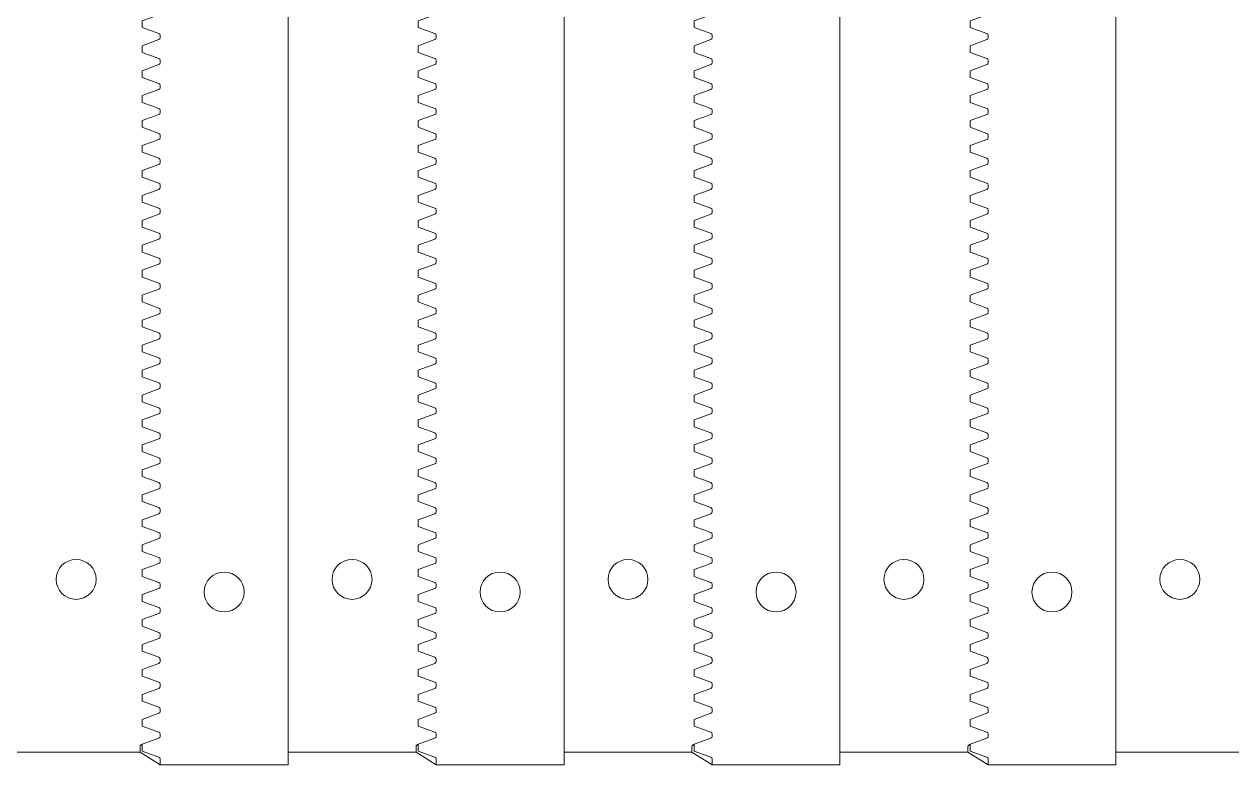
# Model space of a CAD drawing. Header units: millimetres. Extents: x -299 to 288, y -149 to 36.
# Drawn here: x -159.3 to -8.2, y -148.7 to -56 of the extents above; entities that cross this region are included whole.
import ezdxf

# ---------------------------------------------------------------- set-up
doc = ezdxf.new("R2010")
doc.units = ezdxf.units.MM
doc.header["$MEASUREMENT"] = 0
doc.layers.add('Layer 1', color=7, linetype='Continuous')

msp = doc.modelspace()

# ---------------------------------------------------------------- linework, layer by layer
at = {"layer": 'Layer 1', "color": 114, "lineweight": 9}
for points in [[(-126.2958, 35.5486), (-126.2958, -147.1182)], [(-91.7763, 35.5486), (-91.7763, -147.1182)], [(-57.2568, 35.5486), (-57.2568, -147.1182)], [(-22.7373, 35.5486), (-22.7373, -147.1182)], [(-142.4603, -57.1634), (-144.5458, -56.4043), (-144.5458, -55.5615), (-142.4603, -54.8024)], [(-107.9408, -57.1634), (-110.0263, -56.4043), (-110.0263, -55.5615), (-107.9408, -54.8024)], [(-73.4213, -57.1634), (-75.5068, -56.4043), (-75.5068, -55.5615), (-73.4213, -54.8024)], [(-38.9018, -57.1634), (-40.9873, -56.4043), (-40.9873, -55.5615), (-38.9018, -54.8024)], [(-142.2958, -57.6903), (-142.2958, -57.3983)], [(-107.7763, -57.6903), (-107.7763, -57.3983)], [(-73.2568, -57.6903), (-73.2568, -57.3983)], [(-38.7373, -57.6903), (-38.7373, -57.3983)], [(-142.4603, -60.2862), (-144.5458, -59.5272), (-144.5458, -58.6843), (-142.4603, -57.9252)], [(-107.9408, -60.2862), (-110.0263, -59.5272), (-110.0263, -58.6843), (-107.9408, -57.9252)], [(-73.4213, -60.2862), (-75.5068, -59.5272), (-75.5068, -58.6843), (-73.4213, -57.9252)], [(-38.9018, -60.2862), (-40.9873, -59.5272), (-40.9873, -58.6843), (-38.9018, -57.9252)], [(-142.4603, -63.409), (-144.5458, -62.65), (-144.5458, -61.8071), (-142.4603, -61.048)], [(-142.2958, -60.8131), (-142.2958, -60.5211)], [(-107.9408, -63.409), (-110.0263, -62.65), (-110.0263, -61.8071), (-107.9408, -61.048)], [(-107.7763, -60.8131), (-107.7763, -60.5211)], [(-73.4213, -63.409), (-75.5068, -62.65), (-75.5068, -61.8071), (-73.4213, -61.048)], [(-73.2568, -60.8131), (-73.2568, -60.5211)], [(-38.9018, -63.409), (-40.9873, -62.65), (-40.9873, -61.8071), (-38.9018, -61.048)], [(-38.7373, -60.8131), (-38.7373, -60.5211)], [(-142.4603, -66.5318), (-144.5458, -65.7728), (-144.5458, -64.9299), (-142.4603, -64.1708)], [(-142.2958, -63.9359), (-142.2958, -63.6439)], [(-107.9408, -66.5318), (-110.0263, -65.7728), (-110.0263, -64.9299), (-107.9408, -64.1708)], [(-107.7763, -63.9359), (-107.7763, -63.6439)], [(-73.4213, -66.5318), (-75.5068, -65.7728), (-75.5068, -64.9299), (-73.4213, -64.1708)], [(-73.2568, -63.9359), (-73.2568, -63.6439)], [(-38.9018, -66.5318), (-40.9873, -65.7728), (-40.9873, -64.9299), (-38.9018, -64.1708)], [(-38.7373, -63.9359), (-38.7373, -63.6439)], [(-142.4603, -69.6546), (-144.5458, -68.8956), (-144.5458, -68.0527), (-142.4603, -67.2937)], [(-142.2958, -67.0587), (-142.2958, -66.7668)], [(-107.9408, -69.6546), (-110.0263, -68.8956), (-110.0263, -68.0527), (-107.9408, -67.2937)], [(-107.7763, -67.0587), (-107.7763, -66.7668)], [(-73.4213, -69.6546), (-75.5068, -68.8956), (-75.5068, -68.0527), (-73.4213, -67.2937)], [(-73.2568, -67.0587), (-73.2568, -66.7668)], [(-38.9018, -69.6546), (-40.9873, -68.8956), (-40.9873, -68.0527), (-38.9018, -67.2937)], [(-38.7373, -67.0587), (-38.7373, -66.7668)], [(-142.4603, -72.7774), (-144.5458, -72.0184), (-144.5458, -71.1755), (-142.4603, -70.4165)], [(-142.2958, -70.1815), (-142.2958, -69.8896)], [(-107.9408, -72.7774), (-110.0263, -72.0184), (-110.0263, -71.1755), (-107.9408, -70.4165)], [(-107.7763, -70.1815), (-107.7763, -69.8896)], [(-73.4213, -72.7774), (-75.5068, -72.0184), (-75.5068, -71.1755), (-73.4213, -70.4165)], [(-73.2568, -70.1815), (-73.2568, -69.8896)], [(-38.9018, -72.7774), (-40.9873, -72.0184), (-40.9873, -71.1755), (-38.9018, -70.4165)], [(-38.7373, -70.1815), (-38.7373, -69.8896)], [(-142.4603, -75.9002), (-144.5458, -75.1412), (-144.5458, -74.2983), (-142.4603, -73.5393)], [(-142.2958, -73.3043), (-142.2958, -73.0124)], [(-107.9408, -75.9002), (-110.0263, -75.1412), (-110.0263, -74.2983), (-107.9408, -73.5393)], [(-107.7763, -73.3043), (-107.7763, -73.0124)], [(-73.4213, -75.9002), (-75.5068, -75.1412), (-75.5068, -74.2983), (-73.4213, -73.5393)], [(-73.2568, -73.3043), (-73.2568, -73.0124)], [(-38.9018, -75.9002), (-40.9873, -75.1412), (-40.9873, -74.2983), (-38.9018, -73.5393)], [(-38.7373, -73.3043), (-38.7373, -73.0124)], [(-142.4603, -79.0231), (-144.5458, -78.264), (-144.5458, -77.4211), (-142.4603, -76.6621)], [(-142.2958, -76.4272), (-142.2958, -76.1352)], [(-107.9408, -79.0231), (-110.0263, -78.264), (-110.0263, -77.4211), (-107.9408, -76.6621)], [(-107.7763, -76.4272), (-107.7763, -76.1352)], [(-73.4213, -79.0231), (-75.5068, -78.264), (-75.5068, -77.4211), (-73.4213, -76.6621)], [(-73.2568, -76.4272), (-73.2568, -76.1352)], [(-38.9018, -79.0231), (-40.9873, -78.264), (-40.9873, -77.4211), (-38.9018, -76.6621)], [(-38.7373, -76.4272), (-38.7373, -76.1352)], [(-142.4603, -82.1459), (-144.5458, -81.3868), (-144.5458, -80.5439), (-142.4603, -79.7849)], [(-142.2958, -79.55), (-142.2958, -79.258)], [(-107.9408, -82.1459), (-110.0263, -81.3868), (-110.0263, -80.5439), (-107.9408, -79.7849)], [(-107.7763, -79.55), (-107.7763, -79.258)], [(-73.4213, -82.1459), (-75.5068, -81.3868), (-75.5068, -80.5439), (-73.4213, -79.7849)], [(-73.2568, -79.55), (-73.2568, -79.258)], [(-38.9018, -82.1459), (-40.9873, -81.3868), (-40.9873, -80.5439), (-38.9018, -79.7849)], [(-38.7373, -79.55), (-38.7373, -79.258)], [(-142.4603, -85.2687), (-144.5458, -84.5096), (-144.5458, -83.6668), (-142.4603, -82.9077)], [(-142.2958, -82.6728), (-142.2958, -82.3808)], [(-107.9408, -85.2687), (-110.0263, -84.5096), (-110.0263, -83.6668), (-107.9408, -82.9077)], [(-107.7763, -82.6728), (-107.7763, -82.3808)], [(-73.4213, -85.2687), (-75.5068, -84.5096), (-75.5068, -83.6668), (-73.4213, -82.9077)], [(-73.2568, -82.6728), (-73.2568, -82.3808)], [(-38.9018, -85.2687), (-40.9873, -84.5096), (-40.9873, -83.6668), (-38.9018, -82.9077)], [(-38.7373, -82.6728), (-38.7373, -82.3808)], [(-142.4603, -88.3915), (-144.5458, -87.6324), (-144.5458, -86.7896), (-142.4603, -86.0305)], [(-142.2958, -85.7956), (-142.2958, -85.5036)], [(-107.9408, -88.3915), (-110.0263, -87.6324), (-110.0263, -86.7896), (-107.9408, -86.0305)], [(-107.7763, -85.7956), (-107.7763, -85.5036)], [(-73.4213, -88.3915), (-75.5068, -87.6324), (-75.5068, -86.7896), (-73.4213, -86.0305)], [(-73.2568, -85.7956), (-73.2568, -85.5036)], [(-38.9018, -88.3915), (-40.9873, -87.6324), (-40.9873, -86.7896), (-38.9018, -86.0305)], [(-38.7373, -85.7956), (-38.7373, -85.5036)], [(-142.2958, -88.9184), (-142.2958, -88.6264)], [(-107.7763, -88.9184), (-107.7763, -88.6264)], [(-73.2568, -88.9184), (-73.2568, -88.6264)], [(-38.7373, -88.9184), (-38.7373, -88.6264)], [(-142.4603, -91.5143), (-144.5458, -90.7552), (-144.5458, -89.9124), (-142.4603, -89.1533)], [(-107.9408, -91.5143), (-110.0263, -90.7552), (-110.0263, -89.9124), (-107.9408, -89.1533)], [(-73.4213, -91.5143), (-75.5068, -90.7552), (-75.5068, -89.9124), (-73.4213, -89.1533)], [(-38.9018, -91.5143), (-40.9873, -90.7552), (-40.9873, -89.9124), (-38.9018, -89.1533)], [(-142.2958, -92.0412), (-142.2958, -91.7492)], [(-107.7763, -92.0412), (-107.7763, -91.7492)], [(-73.2568, -92.0412), (-73.2568, -91.7492)], [(-38.7373, -92.0412), (-38.7373, -91.7492)], [(-142.4603, -94.6371), (-144.5458, -93.878), (-144.5458, -93.0352), (-142.4603, -92.2761)], [(-107.9408, -94.6371), (-110.0263, -93.878), (-110.0263, -93.0352), (-107.9408, -92.2761)], [(-73.4213, -94.6371), (-75.5068, -93.878), (-75.5068, -93.0352), (-73.4213, -92.2761)], [(-38.9018, -94.6371), (-40.9873, -93.878), (-40.9873, -93.0352), (-38.9018, -92.2761)], [(-142.2958, -95.164), (-142.2958, -94.872)], [(-107.7763, -95.164), (-107.7763, -94.872)], [(-73.2568, -95.164), (-73.2568, -94.872)], [(-38.7373, -95.164), (-38.7373, -94.872)], [(-142.4603, -97.7599), (-144.5458, -97.0008), (-144.5458, -96.158), (-142.4603, -95.3989)], [(-107.9408, -97.7599), (-110.0263, -97.0008), (-110.0263, -96.158), (-107.9408, -95.3989)], [(-73.4213, -97.7599), (-75.5068, -97.0008), (-75.5068, -96.158), (-73.4213, -95.3989)], [(-38.9018, -97.7599), (-40.9873, -97.0008), (-40.9873, -96.158), (-38.9018, -95.3989)], [(-142.2958, -98.2868), (-142.2958, -97.9948)], [(-107.7763, -98.2868), (-107.7763, -97.9948)], [(-73.2568, -98.2868), (-73.2568, -97.9948)], [(-38.7373, -98.2868), (-38.7373, -97.9948)], [(-142.4603, -100.8827), (-144.5458, -100.1236), (-144.5458, -99.2808), (-142.4603, -98.5217)], [(-107.9408, -100.8827), (-110.0263, -100.1236), (-110.0263, -99.2808), (-107.9408, -98.5217)], [(-73.4213, -100.8827), (-75.5068, -100.1236), (-75.5068, -99.2808), (-73.4213, -98.5217)], [(-38.9018, -100.8827), (-40.9873, -100.1236), (-40.9873, -99.2808), (-38.9018, -98.5217)], [(-142.2958, -101.4096), (-142.2958, -101.1176)], [(-107.7763, -101.4096), (-107.7763, -101.1176)], [(-73.2568, -101.4096), (-73.2568, -101.1176)], [(-38.7373, -101.4096), (-38.7373, -101.1176)], [(-142.4603, -104.0055), (-144.5458, -103.2465), (-144.5458, -102.4036), (-142.4603, -101.6445)], [(-107.9408, -104.0055), (-110.0263, -103.2465), (-110.0263, -102.4036), (-107.9408, -101.6445)], [(-73.4213, -104.0055), (-75.5068, -103.2465), (-75.5068, -102.4036), (-73.4213, -101.6445)], [(-38.9018, -104.0055), (-40.9873, -103.2465), (-40.9873, -102.4036), (-38.9018, -101.6445)], [(-142.2958, -104.5324), (-142.2958, -104.2404)], [(-107.7763, -104.5324), (-107.7763, -104.2404)], [(-73.2568, -104.5324), (-73.2568, -104.2404)], [(-38.7373, -104.5324), (-38.7373, -104.2404)], [(-142.4603, -107.1283), (-144.5458, -106.3693), (-144.5458, -105.5264), (-142.4603, -104.7673)], [(-107.9408, -107.1283), (-110.0263, -106.3693), (-110.0263, -105.5264), (-107.9408, -104.7673)], [(-73.4213, -107.1283), (-75.5068, -106.3693), (-75.5068, -105.5264), (-73.4213, -104.7673)], [(-38.9018, -107.1283), (-40.9873, -106.3693), (-40.9873, -105.5264), (-38.9018, -104.7673)], [(-142.4603, -110.2511), (-144.5458, -109.4921), (-144.5458, -108.6492), (-142.4603, -107.8901)], [(-142.2958, -107.6552), (-142.2958, -107.3632)], [(-107.9408, -110.2511), (-110.0263, -109.4921), (-110.0263, -108.6492), (-107.9408, -107.8901)], [(-107.7763, -107.6552), (-107.7763, -107.3632)], [(-73.4213, -110.2511), (-75.5068, -109.4921), (-75.5068, -108.6492), (-73.4213, -107.8901)], [(-73.2568, -107.6552), (-73.2568, -107.3632)], [(-38.9018, -110.2511), (-40.9873, -109.4921), (-40.9873, -108.6492), (-38.9018, -107.8901)], [(-38.7373, -107.6552), (-38.7373, -107.3632)], [(-142.4603, -113.3739), (-144.5458, -112.6149), (-144.5458, -111.772), (-142.4603, -111.013)], [(-142.2958, -110.778), (-142.2958, -110.486)], [(-107.9408, -113.3739), (-110.0263, -112.6149), (-110.0263, -111.772), (-107.9408, -111.013)], [(-107.7763, -110.778), (-107.7763, -110.486)], [(-73.4213, -113.3739), (-75.5068, -112.6149), (-75.5068, -111.772), (-73.4213, -111.013)], [(-73.2568, -110.778), (-73.2568, -110.486)], [(-38.9018, -113.3739), (-40.9873, -112.6149), (-40.9873, -111.772), (-38.9018, -111.013)], [(-38.7373, -110.778), (-38.7373, -110.486)], [(-142.4603, -116.4967), (-144.5458, -115.7377), (-144.5458, -114.8948), (-142.4603, -114.1358)], [(-142.2958, -113.9008), (-142.2958, -113.6089)], [(-107.9408, -116.4967), (-110.0263, -115.7377), (-110.0263, -114.8948), (-107.9408, -114.1358)], [(-107.7763, -113.9008), (-107.7763, -113.6089)], [(-73.4213, -116.4967), (-75.5068, -115.7377), (-75.5068, -114.8948), (-73.4213, -114.1358)], [(-73.2568, -113.9008), (-73.2568, -113.6089)], [(-38.9018, -116.4967), (-40.9873, -115.7377), (-40.9873, -114.8948), (-38.9018, -114.1358)], [(-38.7373, -113.9008), (-38.7373, -113.6089)], [(-142.4603, -119.6195), (-144.5458, -118.8605), (-144.5458, -118.0176), (-142.4603, -117.2586)], [(-142.2958, -117.0236), (-142.2958, -116.7317)], [(-107.9408, -119.6195), (-110.0263, -118.8605), (-110.0263, -118.0176), (-107.9408, -117.2586)], [(-107.7763, -117.0236), (-107.7763, -116.7317)], [(-73.4213, -119.6195), (-75.5068, -118.8605), (-75.5068, -118.0176), (-73.4213, -117.2586)], [(-73.2568, -117.0236), (-73.2568, -116.7317)], [(-38.9018, -119.6195), (-40.9873, -118.8605), (-40.9873, -118.0176), (-38.9018, -117.2586)], [(-38.7373, -117.0236), (-38.7373, -116.7317)], [(-142.4603, -122.7424), (-144.5458, -121.9833), (-144.5458, -121.1404), (-142.4603, -120.3814)], [(-142.2958, -120.1465), (-142.2958, -119.8545)], [(-107.9408, -122.7424), (-110.0263, -121.9833), (-110.0263, -121.1404), (-107.9408, -120.3814)], [(-107.7763, -120.1465), (-107.7763, -119.8545)], [(-73.4213, -122.7424), (-75.5068, -121.9833), (-75.5068, -121.1404), (-73.4213, -120.3814)], [(-73.2568, -120.1465), (-73.2568, -119.8545)], [(-38.9018, -122.7424), (-40.9873, -121.9833), (-40.9873, -121.1404), (-38.9018, -120.3814)], [(-38.7373, -120.1465), (-38.7373, -119.8545)], [(-142.4603, -125.8652), (-144.5458, -125.1061), (-144.5458, -124.2632), (-142.4603, -123.5042)], [(-142.2958, -123.2693), (-142.2958, -122.9773)], [(-107.9408, -125.8652), (-110.0263, -125.1061), (-110.0263, -124.2632), (-107.9408, -123.5042)], [(-107.7763, -123.2693), (-107.7763, -122.9773)], [(-73.4213, -125.8652), (-75.5068, -125.1061), (-75.5068, -124.2632), (-73.4213, -123.5042)], [(-73.2568, -123.2693), (-73.2568, -122.9773)], [(-38.9018, -125.8652), (-40.9873, -125.1061), (-40.9873, -124.2632), (-38.9018, -123.5042)], [(-38.7373, -123.2693), (-38.7373, -122.9773)], [(-142.4603, -128.988), (-144.5458, -128.2289), (-144.5458, -127.3861), (-142.4603, -126.627)], [(-142.2958, -126.3921), (-142.2958, -126.1001)], [(-107.9408, -128.988), (-110.0263, -128.2289), (-110.0263, -127.3861), (-107.9408, -126.627)], [(-107.7763, -126.3921), (-107.7763, -126.1001)], [(-73.4213, -128.988), (-75.5068, -128.2289), (-75.5068, -127.3861), (-73.4213, -126.627)], [(-73.2568, -126.3921), (-73.2568, -126.1001)], [(-38.9018, -128.988), (-40.9873, -128.2289), (-40.9873, -127.3861), (-38.9018, -126.627)], [(-38.7373, -126.3921), (-38.7373, -126.1001)], [(-142.4603, -132.1108), (-144.5458, -131.3517), (-144.5458, -130.5089), (-142.4603, -129.7498)], [(-142.2958, -129.5149), (-142.2958, -129.2229)], [(-107.9408, -132.1108), (-110.0263, -131.3517), (-110.0263, -130.5089), (-107.9408, -129.7498)], [(-107.7763, -129.5149), (-107.7763, -129.2229)], [(-73.4213, -132.1108), (-75.5068, -131.3517), (-75.5068, -130.5089), (-73.4213, -129.7498)], [(-73.2568, -129.5149), (-73.2568, -129.2229)], [(-38.9018, -132.1108), (-40.9873, -131.3517), (-40.9873, -130.5089), (-38.9018, -129.7498)], [(-38.7373, -129.5149), (-38.7373, -129.2229)], [(-142.4603, -135.2336), (-144.5458, -134.4745), (-144.5458, -133.6317), (-142.4603, -132.8726)], [(-142.2958, -132.6377), (-142.2958, -132.3457)], [(-107.9408, -135.2336), (-110.0263, -134.4745), (-110.0263, -133.6317), (-107.9408, -132.8726)], [(-107.7763, -132.6377), (-107.7763, -132.3457)], [(-73.4213, -135.2336), (-75.5068, -134.4745), (-75.5068, -133.6317), (-73.4213, -132.8726)], [(-73.2568, -132.6377), (-73.2568, -132.3457)], [(-38.9018, -135.2336), (-40.9873, -134.4745), (-40.9873, -133.6317), (-38.9018, -132.8726)], [(-38.7373, -132.6377), (-38.7373, -132.3457)], [(-142.2958, -135.7605), (-142.2958, -135.4685)], [(-107.7763, -135.7605), (-107.7763, -135.4685)], [(-73.2568, -135.7605), (-73.2568, -135.4685)], [(-38.7373, -135.7605), (-38.7373, -135.4685)], [(-142.4603, -138.3564), (-144.5458, -137.5973), (-144.5458, -136.7545), (-142.4603, -135.9954)], [(-107.9408, -138.3564), (-110.0263, -137.5973), (-110.0263, -136.7545), (-107.9408, -135.9954)], [(-73.4213, -138.3564), (-75.5068, -137.5973), (-75.5068, -136.7545), (-73.4213, -135.9954)], [(-38.9018, -138.3564), (-40.9873, -137.5973), (-40.9873, -136.7545), (-38.9018, -135.9954)], [(-142.2958, -138.8833), (-142.2958, -138.5913)], [(-107.7763, -138.8833), (-107.7763, -138.5913)], [(-73.2568, -138.8833), (-73.2568, -138.5913)], [(-38.7373, -138.8833), (-38.7373, -138.5913)], [(-142.4603, -141.4792), (-144.5458, -140.7201), (-144.5458, -139.8773), (-142.4603, -139.1182)], [(-107.9408, -141.4792), (-110.0263, -140.7201), (-110.0263, -139.8773), (-107.9408, -139.1182)], [(-73.4213, -141.4792), (-75.5068, -140.7201), (-75.5068, -139.8773), (-73.4213, -139.1182)], [(-38.9018, -141.4792), (-40.9873, -140.7201), (-40.9873, -139.8773), (-38.9018, -139.1182)], [(-142.2958, -142.0061), (-142.2958, -141.7141)], [(-107.7763, -142.0061), (-107.7763, -141.7141)], [(-73.2568, -142.0061), (-73.2568, -141.7141)], [(-38.7373, -142.0061), (-38.7373, -141.7141)], [(-142.4603, -144.602), (-144.5458, -143.8429), (-144.5458, -143.0001), (-142.4603, -142.241)], [(-107.9408, -144.602), (-110.0263, -143.8429), (-110.0263, -143.0001), (-107.9408, -142.241)], [(-73.4213, -144.602), (-75.5068, -143.8429), (-75.5068, -143.0001), (-73.4213, -142.241)], [(-38.9018, -144.602), (-40.9873, -143.8429), (-40.9873, -143.0001), (-38.9018, -142.241)], [(-142.2958, -145.1289), (-142.2958, -144.8369)], [(-107.7763, -145.1289), (-107.7763, -144.8369)], [(-73.2568, -145.1289), (-73.2568, -144.8369)], [(-38.7373, -145.1289), (-38.7373, -144.8369)], [(-144.8153, -147.1182), (-144.8152, -146.3823)], [(-142.4603, -147.7248), (-144.5458, -146.9657), (-144.5458, -146.1229), (-142.4603, -145.3638)], [(-110.2958, -147.1182), (-110.2957, -146.3823)], [(-107.9408, -147.7248), (-110.0263, -146.9657), (-110.0263, -146.1229), (-107.9408, -145.3638)], [(-75.7763, -147.1182), (-75.7762, -146.3823)], [(-73.4213, -147.7248), (-75.5068, -146.9657), (-75.5068, -146.1229), (-73.4213, -145.3638)], [(-41.2568, -147.1182), (-41.2567, -146.3823)], [(-38.9018, -147.7248), (-40.9873, -146.9657), (-40.9873, -146.1229), (-38.9018, -145.3638)], [(-142.2958, -148.6956), (-142.2958, -147.9597)], [(-107.7763, -148.6956), (-107.7763, -147.9597)], [(-73.2568, -148.6956), (-73.2568, -147.9597)], [(-38.7373, -148.6956), (-38.7373, -147.9597)]]:
    msp.add_lwpolyline(points, dxfattribs=at)
at = {"layer": 'Layer 1', "color": 175, "lineweight": 18}
msp.add_lwpolyline([(-6.7373, -147.1182), (-22.7373, -147.1182), (-22.7373, -148.6956), (-38.7373, -148.6956), (-41.2568, -147.1182), (-57.2568, -147.1182), (-57.2568, -148.6956), (-73.2568, -148.6956), (-75.7763, -147.1182), (-91.7763, -147.1182), (-91.7763, -148.6956), (-107.7763, -148.6956), (-110.2958, -147.1182), (-126.2958, -147.1182), (-126.2958, -148.6956), (-142.2958, -148.6956), (-144.8153, -147.1182), (-160.8153, -147.1182)], dxfattribs=at)
at = {"layer": 'Layer 1', "color": 114, "lineweight": 9}
for points in [[(-142.2958, -57.3983), (-142.296, -57.2932), (-142.3617, -57.1994), (-142.4603, -57.1634)], [(-107.7763, -57.3983), (-107.7765, -57.2932), (-107.8422, -57.1994), (-107.9408, -57.1634)], [(-73.2568, -57.3983), (-73.257, -57.2932), (-73.3227, -57.1994), (-73.4213, -57.1634)], [(-38.7373, -57.3983), (-38.7375, -57.2932), (-38.8032, -57.1994), (-38.9018, -57.1634)], [(-142.4603, -57.9252), (-142.3617, -57.8893), (-142.296, -57.7954), (-142.2958, -57.6903)], [(-107.9408, -57.9252), (-107.8422, -57.8893), (-107.7765, -57.7954), (-107.7763, -57.6903)], [(-73.4213, -57.9252), (-73.3227, -57.8893), (-73.257, -57.7954), (-73.2568, -57.6903)], [(-38.9018, -57.9252), (-38.8032, -57.8893), (-38.7375, -57.7954), (-38.7373, -57.6903)], [(-142.2958, -60.5211), (-142.296, -60.416), (-142.3617, -60.3222), (-142.4603, -60.2862)], [(-107.7763, -60.5211), (-107.7765, -60.416), (-107.8422, -60.3222), (-107.9408, -60.2862)], [(-73.2568, -60.5211), (-73.257, -60.416), (-73.3227, -60.3222), (-73.4213, -60.2862)], [(-38.7373, -60.5211), (-38.7375, -60.416), (-38.8032, -60.3222), (-38.9018, -60.2862)], [(-142.4603, -61.048), (-142.3617, -61.0121), (-142.296, -60.9182), (-142.2958, -60.8131)], [(-107.9408, -61.048), (-107.8422, -61.0121), (-107.7765, -60.9182), (-107.7763, -60.8131)], [(-73.4213, -61.048), (-73.3227, -61.0121), (-73.257, -60.9182), (-73.2568, -60.8131)], [(-38.9018, -61.048), (-38.8032, -61.0121), (-38.7375, -60.9182), (-38.7373, -60.8131)], [(-142.2958, -63.6439), (-142.296, -63.5388), (-142.3617, -63.445), (-142.4603, -63.409)], [(-107.7763, -63.6439), (-107.7765, -63.5388), (-107.8422, -63.445), (-107.9408, -63.409)], [(-73.2568, -63.6439), (-73.257, -63.5388), (-73.3227, -63.445), (-73.4213, -63.409)], [(-38.7373, -63.6439), (-38.7375, -63.5388), (-38.8032, -63.445), (-38.9018, -63.409)], [(-142.4603, -64.1708), (-142.3617, -64.1349), (-142.296, -64.041), (-142.2958, -63.9359)], [(-107.9408, -64.1708), (-107.8422, -64.1349), (-107.7765, -64.041), (-107.7763, -63.9359)], [(-73.4213, -64.1708), (-73.3227, -64.1349), (-73.257, -64.041), (-73.2568, -63.9359)], [(-38.9018, -64.1708), (-38.8032, -64.1349), (-38.7375, -64.041), (-38.7373, -63.9359)], [(-142.2958, -66.7668), (-142.296, -66.6617), (-142.3617, -66.5678), (-142.4603, -66.5318)], [(-142.4603, -67.2937), (-142.3617, -67.2577), (-142.296, -67.1638), (-142.2958, -67.0587)], [(-107.7763, -66.7668), (-107.7765, -66.6617), (-107.8422, -66.5678), (-107.9408, -66.5318)], [(-107.9408, -67.2937), (-107.8422, -67.2577), (-107.7765, -67.1638), (-107.7763, -67.0587)], [(-73.2568, -66.7668), (-73.257, -66.6617), (-73.3227, -66.5678), (-73.4213, -66.5318)], [(-73.4213, -67.2937), (-73.3227, -67.2577), (-73.257, -67.1638), (-73.2568, -67.0587)], [(-38.7373, -66.7668), (-38.7375, -66.6617), (-38.8032, -66.5678), (-38.9018, -66.5318)], [(-38.9018, -67.2937), (-38.8032, -67.2577), (-38.7375, -67.1638), (-38.7373, -67.0587)], [(-142.2958, -69.8896), (-142.296, -69.7845), (-142.3617, -69.6906), (-142.4603, -69.6546)], [(-142.4603, -70.4165), (-142.3617, -70.3805), (-142.296, -70.2866), (-142.2958, -70.1815)], [(-107.7763, -69.8896), (-107.7765, -69.7845), (-107.8422, -69.6906), (-107.9408, -69.6546)], [(-107.9408, -70.4165), (-107.8422, -70.3805), (-107.7765, -70.2866), (-107.7763, -70.1815)], [(-73.2568, -69.8896), (-73.257, -69.7845), (-73.3227, -69.6906), (-73.4213, -69.6546)], [(-73.4213, -70.4165), (-73.3227, -70.3805), (-73.257, -70.2866), (-73.2568, -70.1815)], [(-38.7373, -69.8896), (-38.7375, -69.7845), (-38.8032, -69.6906), (-38.9018, -69.6546)], [(-38.9018, -70.4165), (-38.8032, -70.3805), (-38.7375, -70.2866), (-38.7373, -70.1815)], [(-142.2958, -73.0124), (-142.296, -72.9073), (-142.3617, -72.8134), (-142.4603, -72.7774)], [(-142.4603, -73.5393), (-142.3617, -73.5033), (-142.296, -73.4094), (-142.2958, -73.3043)], [(-107.7763, -73.0124), (-107.7765, -72.9073), (-107.8422, -72.8134), (-107.9408, -72.7774)], [(-107.9408, -73.5393), (-107.8422, -73.5033), (-107.7765, -73.4094), (-107.7763, -73.3043)], [(-73.2568, -73.0124), (-73.257, -72.9073), (-73.3227, -72.8134), (-73.4213, -72.7774)], [(-73.4213, -73.5393), (-73.3227, -73.5033), (-73.257, -73.4094), (-73.2568, -73.3043)], [(-38.7373, -73.0124), (-38.7375, -72.9073), (-38.8032, -72.8134), (-38.9018, -72.7774)], [(-38.9018, -73.5393), (-38.8032, -73.5033), (-38.7375, -73.4094), (-38.7373, -73.3043)], [(-142.2958, -76.1352), (-142.296, -76.0301), (-142.3617, -75.9362), (-142.4603, -75.9002)], [(-142.4603, -76.6621), (-142.3617, -76.6261), (-142.296, -76.5323), (-142.2958, -76.4272)], [(-107.7763, -76.1352), (-107.7765, -76.0301), (-107.8422, -75.9362), (-107.9408, -75.9002)], [(-107.9408, -76.6621), (-107.8422, -76.6261), (-107.7765, -76.5323), (-107.7763, -76.4272)], [(-73.2568, -76.1352), (-73.257, -76.0301), (-73.3227, -75.9362), (-73.4213, -75.9002)], [(-73.4213, -76.6621), (-73.3227, -76.6261), (-73.257, -76.5323), (-73.2568, -76.4272)], [(-38.7373, -76.1352), (-38.7375, -76.0301), (-38.8032, -75.9362), (-38.9018, -75.9002)], [(-38.9018, -76.6621), (-38.8032, -76.6261), (-38.7375, -76.5323), (-38.7373, -76.4272)], [(-142.2958, -79.258), (-142.296, -79.1529), (-142.3617, -79.059), (-142.4603, -79.0231)], [(-142.4603, -79.7849), (-142.3617, -79.7489), (-142.296, -79.6551), (-142.2958, -79.55)], [(-107.7763, -79.258), (-107.7765, -79.1529), (-107.8422, -79.059), (-107.9408, -79.0231)], [(-107.9408, -79.7849), (-107.8422, -79.7489), (-107.7765, -79.6551), (-107.7763, -79.55)], [(-73.2568, -79.258), (-73.257, -79.1529), (-73.3227, -79.059), (-73.4213, -79.0231)], [(-73.4213, -79.7849), (-73.3227, -79.7489), (-73.257, -79.6551), (-73.2568, -79.55)], [(-38.7373, -79.258), (-38.7375, -79.1529), (-38.8032, -79.059), (-38.9018, -79.0231)], [(-38.9018, -79.7849), (-38.8032, -79.7489), (-38.7375, -79.6551), (-38.7373, -79.55)], [(-142.2958, -82.3808), (-142.296, -82.2757), (-142.3617, -82.1818), (-142.4603, -82.1459)], [(-142.4603, -82.9077), (-142.3617, -82.8717), (-142.296, -82.7779), (-142.2958, -82.6728)], [(-107.7763, -82.3808), (-107.7765, -82.2757), (-107.8422, -82.1818), (-107.9408, -82.1459)], [(-107.9408, -82.9077), (-107.8422, -82.8717), (-107.7765, -82.7779), (-107.7763, -82.6728)], [(-73.2568, -82.3808), (-73.257, -82.2757), (-73.3227, -82.1818), (-73.4213, -82.1459)], [(-73.4213, -82.9077), (-73.3227, -82.8717), (-73.257, -82.7779), (-73.2568, -82.6728)], [(-38.7373, -82.3808), (-38.7375, -82.2757), (-38.8032, -82.1818), (-38.9018, -82.1459)], [(-38.9018, -82.9077), (-38.8032, -82.8717), (-38.7375, -82.7779), (-38.7373, -82.6728)], [(-142.2958, -85.5036), (-142.296, -85.3985), (-142.3617, -85.3046), (-142.4603, -85.2687)], [(-142.4603, -86.0305), (-142.3617, -85.9946), (-142.296, -85.9007), (-142.2958, -85.7956)], [(-107.7763, -85.5036), (-107.7765, -85.3985), (-107.8422, -85.3046), (-107.9408, -85.2687)], [(-107.9408, -86.0305), (-107.8422, -85.9946), (-107.7765, -85.9007), (-107.7763, -85.7956)], [(-73.2568, -85.5036), (-73.257, -85.3985), (-73.3227, -85.3046), (-73.4213, -85.2687)], [(-73.4213, -86.0305), (-73.3227, -85.9946), (-73.257, -85.9007), (-73.2568, -85.7956)], [(-38.7373, -85.5036), (-38.7375, -85.3985), (-38.8032, -85.3046), (-38.9018, -85.2687)], [(-38.9018, -86.0305), (-38.8032, -85.9946), (-38.7375, -85.9007), (-38.7373, -85.7956)], [(-142.2958, -88.6264), (-142.296, -88.5213), (-142.3617, -88.4274), (-142.4603, -88.3915)], [(-142.4603, -89.1533), (-142.3617, -89.1174), (-142.296, -89.0235), (-142.2958, -88.9184)], [(-107.7763, -88.6264), (-107.7765, -88.5213), (-107.8422, -88.4274), (-107.9408, -88.3915)], [(-107.9408, -89.1533), (-107.8422, -89.1174), (-107.7765, -89.0235), (-107.7763, -88.9184)], [(-73.2568, -88.6264), (-73.257, -88.5213), (-73.3227, -88.4274), (-73.4213, -88.3915)], [(-73.4213, -89.1533), (-73.3227, -89.1174), (-73.257, -89.0235), (-73.2568, -88.9184)], [(-38.7373, -88.6264), (-38.7375, -88.5213), (-38.8032, -88.4274), (-38.9018, -88.3915)], [(-38.9018, -89.1533), (-38.8032, -89.1174), (-38.7375, -89.0235), (-38.7373, -88.9184)], [(-142.2958, -91.7492), (-142.296, -91.6441), (-142.3617, -91.5502), (-142.4603, -91.5143)], [(-142.4603, -92.2761), (-142.3617, -92.2402), (-142.296, -92.1463), (-142.2958, -92.0412)], [(-107.7763, -91.7492), (-107.7765, -91.6441), (-107.8422, -91.5502), (-107.9408, -91.5143)], [(-107.9408, -92.2761), (-107.8422, -92.2402), (-107.7765, -92.1463), (-107.7763, -92.0412)], [(-73.2568, -91.7492), (-73.257, -91.6441), (-73.3227, -91.5502), (-73.4213, -91.5143)], [(-73.4213, -92.2761), (-73.3227, -92.2402), (-73.257, -92.1463), (-73.2568, -92.0412)], [(-38.7373, -91.7492), (-38.7375, -91.6441), (-38.8032, -91.5502), (-38.9018, -91.5143)], [(-38.9018, -92.2761), (-38.8032, -92.2402), (-38.7375, -92.1463), (-38.7373, -92.0412)], [(-142.2958, -94.872), (-142.296, -94.7669), (-142.3617, -94.673), (-142.4603, -94.6371)], [(-142.4603, -95.3989), (-142.3617, -95.363), (-142.296, -95.2691), (-142.2958, -95.164)], [(-107.7763, -94.872), (-107.7765, -94.7669), (-107.8422, -94.673), (-107.9408, -94.6371)], [(-107.9408, -95.3989), (-107.8422, -95.363), (-107.7765, -95.2691), (-107.7763, -95.164)], [(-73.2568, -94.872), (-73.257, -94.7669), (-73.3227, -94.673), (-73.4213, -94.6371)], [(-73.4213, -95.3989), (-73.3227, -95.363), (-73.257, -95.2691), (-73.2568, -95.164)], [(-38.7373, -94.872), (-38.7375, -94.7669), (-38.8032, -94.673), (-38.9018, -94.6371)], [(-38.9018, -95.3989), (-38.8032, -95.363), (-38.7375, -95.2691), (-38.7373, -95.164)], [(-142.2958, -97.9948), (-142.296, -97.8897), (-142.3617, -97.7958), (-142.4603, -97.7599)], [(-107.7763, -97.9948), (-107.7765, -97.8897), (-107.8422, -97.7958), (-107.9408, -97.7599)], [(-73.2568, -97.9948), (-73.257, -97.8897), (-73.3227, -97.7958), (-73.4213, -97.7599)], [(-38.7373, -97.9948), (-38.7375, -97.8897), (-38.8032, -97.7958), (-38.9018, -97.7599)], [(-142.4603, -98.5217), (-142.3617, -98.4858), (-142.296, -98.3919), (-142.2958, -98.2868)], [(-107.9408, -98.5217), (-107.8422, -98.4858), (-107.7765, -98.3919), (-107.7763, -98.2868)], [(-73.4213, -98.5217), (-73.3227, -98.4858), (-73.257, -98.3919), (-73.2568, -98.2868)], [(-38.9018, -98.5217), (-38.8032, -98.4858), (-38.7375, -98.3919), (-38.7373, -98.2868)], [(-142.2958, -101.1176), (-142.296, -101.0125), (-142.3617, -100.9187), (-142.4603, -100.8827)], [(-107.7763, -101.1176), (-107.7765, -101.0125), (-107.8422, -100.9187), (-107.9408, -100.8827)], [(-73.2568, -101.1176), (-73.257, -101.0125), (-73.3227, -100.9187), (-73.4213, -100.8827)], [(-38.7373, -101.1176), (-38.7375, -101.0125), (-38.8032, -100.9187), (-38.9018, -100.8827)], [(-142.4603, -101.6445), (-142.3617, -101.6086), (-142.296, -101.5147), (-142.2958, -101.4096)], [(-107.9408, -101.6445), (-107.8422, -101.6086), (-107.7765, -101.5147), (-107.7763, -101.4096)], [(-73.4213, -101.6445), (-73.3227, -101.6086), (-73.257, -101.5147), (-73.2568, -101.4096)], [(-38.9018, -101.6445), (-38.8032, -101.6086), (-38.7375, -101.5147), (-38.7373, -101.4096)], [(-142.2958, -104.2404), (-142.296, -104.1353), (-142.3617, -104.0415), (-142.4603, -104.0055)], [(-107.7763, -104.2404), (-107.7765, -104.1353), (-107.8422, -104.0415), (-107.9408, -104.0055)], [(-73.2568, -104.2404), (-73.257, -104.1353), (-73.3227, -104.0415), (-73.4213, -104.0055)], [(-38.7373, -104.2404), (-38.7375, -104.1353), (-38.8032, -104.0415), (-38.9018, -104.0055)], [(-142.4603, -104.7673), (-142.3617, -104.7314), (-142.296, -104.6375), (-142.2958, -104.5324)], [(-107.9408, -104.7673), (-107.8422, -104.7314), (-107.7765, -104.6375), (-107.7763, -104.5324)], [(-73.4213, -104.7673), (-73.3227, -104.7314), (-73.257, -104.6375), (-73.2568, -104.5324)], [(-38.9018, -104.7673), (-38.8032, -104.7314), (-38.7375, -104.6375), (-38.7373, -104.5324)], [(-142.2958, -107.3632), (-142.296, -107.2581), (-142.3617, -107.1643), (-142.4603, -107.1283)], [(-107.7763, -107.3632), (-107.7765, -107.2581), (-107.8422, -107.1643), (-107.9408, -107.1283)], [(-73.2568, -107.3632), (-73.257, -107.2581), (-73.3227, -107.1643), (-73.4213, -107.1283)], [(-38.7373, -107.3632), (-38.7375, -107.2581), (-38.8032, -107.1643), (-38.9018, -107.1283)], [(-142.4603, -107.8901), (-142.3617, -107.8542), (-142.296, -107.7603), (-142.2958, -107.6552)], [(-107.9408, -107.8901), (-107.8422, -107.8542), (-107.7765, -107.7603), (-107.7763, -107.6552)], [(-73.4213, -107.8901), (-73.3227, -107.8542), (-73.257, -107.7603), (-73.2568, -107.6552)], [(-38.9018, -107.8901), (-38.8032, -107.8542), (-38.7375, -107.7603), (-38.7373, -107.6552)], [(-142.2958, -110.486), (-142.296, -110.3809), (-142.3617, -110.2871), (-142.4603, -110.2511)], [(-107.7763, -110.486), (-107.7765, -110.3809), (-107.8422, -110.2871), (-107.9408, -110.2511)], [(-73.2568, -110.486), (-73.257, -110.3809), (-73.3227, -110.2871), (-73.4213, -110.2511)], [(-38.7373, -110.486), (-38.7375, -110.3809), (-38.8032, -110.2871), (-38.9018, -110.2511)], [(-142.4603, -111.013), (-142.3617, -110.977), (-142.296, -110.8831), (-142.2958, -110.778)], [(-107.9408, -111.013), (-107.8422, -110.977), (-107.7765, -110.8831), (-107.7763, -110.778)], [(-73.4213, -111.013), (-73.3227, -110.977), (-73.257, -110.8831), (-73.2568, -110.778)], [(-38.9018, -111.013), (-38.8032, -110.977), (-38.7375, -110.8831), (-38.7373, -110.778)], [(-142.2958, -113.6089), (-142.296, -113.5038), (-142.3617, -113.4099), (-142.4603, -113.3739)], [(-142.4603, -114.1358), (-142.3617, -114.0998), (-142.296, -114.0059), (-142.2958, -113.9008)], [(-107.7763, -113.6089), (-107.7765, -113.5038), (-107.8422, -113.4099), (-107.9408, -113.3739)], [(-107.9408, -114.1358), (-107.8422, -114.0998), (-107.7765, -114.0059), (-107.7763, -113.9008)], [(-73.2568, -113.6089), (-73.257, -113.5038), (-73.3227, -113.4099), (-73.4213, -113.3739)], [(-73.4213, -114.1358), (-73.3227, -114.0998), (-73.257, -114.0059), (-73.2568, -113.9008)], [(-38.7373, -113.6089), (-38.7375, -113.5038), (-38.8032, -113.4099), (-38.9018, -113.3739)], [(-38.9018, -114.1358), (-38.8032, -114.0998), (-38.7375, -114.0059), (-38.7373, -113.9008)], [(-142.2958, -116.7317), (-142.296, -116.6266), (-142.3617, -116.5327), (-142.4603, -116.4967)], [(-142.4603, -117.2586), (-142.3617, -117.2226), (-142.296, -117.1287), (-142.2958, -117.0236)], [(-107.7763, -116.7317), (-107.7765, -116.6266), (-107.8422, -116.5327), (-107.9408, -116.4967)], [(-107.9408, -117.2586), (-107.8422, -117.2226), (-107.7765, -117.1287), (-107.7763, -117.0236)], [(-73.2568, -116.7317), (-73.257, -116.6266), (-73.3227, -116.5327), (-73.4213, -116.4967)], [(-73.4213, -117.2586), (-73.3227, -117.2226), (-73.257, -117.1287), (-73.2568, -117.0236)], [(-38.7373, -116.7317), (-38.7375, -116.6266), (-38.8032, -116.5327), (-38.9018, -116.4967)], [(-38.9018, -117.2586), (-38.8032, -117.2226), (-38.7375, -117.1287), (-38.7373, -117.0236)], [(-142.2958, -119.8545), (-142.296, -119.7494), (-142.3617, -119.6555), (-142.4603, -119.6195)], [(-142.4603, -120.3814), (-142.3617, -120.3454), (-142.296, -120.2516), (-142.2958, -120.1465)], [(-107.7763, -119.8545), (-107.7765, -119.7494), (-107.8422, -119.6555), (-107.9408, -119.6195)], [(-107.9408, -120.3814), (-107.8422, -120.3454), (-107.7765, -120.2516), (-107.7763, -120.1465)], [(-73.2568, -119.8545), (-73.257, -119.7494), (-73.3227, -119.6555), (-73.4213, -119.6195)], [(-73.4213, -120.3814), (-73.3227, -120.3454), (-73.257, -120.2516), (-73.2568, -120.1465)], [(-38.7373, -119.8545), (-38.7375, -119.7494), (-38.8032, -119.6555), (-38.9018, -119.6195)], [(-38.9018, -120.3814), (-38.8032, -120.3454), (-38.7375, -120.2516), (-38.7373, -120.1465)], [(-142.2958, -122.9773), (-142.296, -122.8722), (-142.3617, -122.7783), (-142.4603, -122.7424)], [(-142.4603, -123.5042), (-142.3617, -123.4682), (-142.296, -123.3744), (-142.2958, -123.2693)], [(-107.7763, -122.9773), (-107.7765, -122.8722), (-107.8422, -122.7783), (-107.9408, -122.7424)], [(-107.9408, -123.5042), (-107.8422, -123.4682), (-107.7765, -123.3744), (-107.7763, -123.2693)], [(-73.2568, -122.9773), (-73.257, -122.8722), (-73.3227, -122.7783), (-73.4213, -122.7424)], [(-73.4213, -123.5042), (-73.3227, -123.4682), (-73.257, -123.3744), (-73.2568, -123.2693)], [(-38.7373, -122.9773), (-38.7375, -122.8722), (-38.8032, -122.7783), (-38.9018, -122.7424)], [(-38.9018, -123.5042), (-38.8032, -123.4682), (-38.7375, -123.3744), (-38.7373, -123.2693)], [(-142.2958, -126.1001), (-142.296, -125.995), (-142.3617, -125.9011), (-142.4603, -125.8652)], [(-142.4603, -126.627), (-142.3617, -126.591), (-142.296, -126.4972), (-142.2958, -126.3921)], [(-107.7763, -126.1001), (-107.7765, -125.995), (-107.8422, -125.9011), (-107.9408, -125.8652)], [(-107.9408, -126.627), (-107.8422, -126.591), (-107.7765, -126.4972), (-107.7763, -126.3921)], [(-73.2568, -126.1001), (-73.257, -125.995), (-73.3227, -125.9011), (-73.4213, -125.8652)], [(-73.4213, -126.627), (-73.3227, -126.591), (-73.257, -126.4972), (-73.2568, -126.3921)], [(-38.7373, -126.1001), (-38.7375, -125.995), (-38.8032, -125.9011), (-38.9018, -125.8652)], [(-38.9018, -126.627), (-38.8032, -126.591), (-38.7375, -126.4972), (-38.7373, -126.3921)], [(-142.2958, -129.2229), (-142.296, -129.1178), (-142.3617, -129.0239), (-142.4603, -128.988)], [(-142.4603, -129.7498), (-142.3617, -129.7138), (-142.296, -129.62), (-142.2958, -129.5149)], [(-107.7763, -129.2229), (-107.7765, -129.1178), (-107.8422, -129.0239), (-107.9408, -128.988)], [(-107.9408, -129.7498), (-107.8422, -129.7138), (-107.7765, -129.62), (-107.7763, -129.5149)], [(-73.2568, -129.2229), (-73.257, -129.1178), (-73.3227, -129.0239), (-73.4213, -128.988)], [(-73.4213, -129.7498), (-73.3227, -129.7138), (-73.257, -129.62), (-73.2568, -129.5149)], [(-38.7373, -129.2229), (-38.7375, -129.1178), (-38.8032, -129.0239), (-38.9018, -128.988)], [(-38.9018, -129.7498), (-38.8032, -129.7138), (-38.7375, -129.62), (-38.7373, -129.5149)], [(-142.2958, -132.3457), (-142.296, -132.2406), (-142.3617, -132.1467), (-142.4603, -132.1108)], [(-142.4603, -132.8726), (-142.3617, -132.8367), (-142.296, -132.7428), (-142.2958, -132.6377)], [(-107.7763, -132.3457), (-107.7765, -132.2406), (-107.8422, -132.1467), (-107.9408, -132.1108)], [(-107.9408, -132.8726), (-107.8422, -132.8367), (-107.7765, -132.7428), (-107.7763, -132.6377)], [(-73.2568, -132.3457), (-73.257, -132.2406), (-73.3227, -132.1467), (-73.4213, -132.1108)], [(-73.4213, -132.8726), (-73.3227, -132.8367), (-73.257, -132.7428), (-73.2568, -132.6377)], [(-38.7373, -132.3457), (-38.7375, -132.2406), (-38.8032, -132.1467), (-38.9018, -132.1108)], [(-38.9018, -132.8726), (-38.8032, -132.8367), (-38.7375, -132.7428), (-38.7373, -132.6377)], [(-142.2958, -135.4685), (-142.296, -135.3634), (-142.3617, -135.2695), (-142.4603, -135.2336)], [(-142.4603, -135.9954), (-142.3617, -135.9595), (-142.296, -135.8656), (-142.2958, -135.7605)], [(-107.7763, -135.4685), (-107.7765, -135.3634), (-107.8422, -135.2695), (-107.9408, -135.2336)], [(-107.9408, -135.9954), (-107.8422, -135.9595), (-107.7765, -135.8656), (-107.7763, -135.7605)], [(-73.2568, -135.4685), (-73.257, -135.3634), (-73.3227, -135.2695), (-73.4213, -135.2336)], [(-73.4213, -135.9954), (-73.3227, -135.9595), (-73.257, -135.8656), (-73.2568, -135.7605)], [(-38.7373, -135.4685), (-38.7375, -135.3634), (-38.8032, -135.2695), (-38.9018, -135.2336)], [(-38.9018, -135.9954), (-38.8032, -135.9595), (-38.7375, -135.8656), (-38.7373, -135.7605)], [(-142.2958, -138.5913), (-142.296, -138.4862), (-142.3617, -138.3923), (-142.4603, -138.3564)], [(-142.4603, -139.1182), (-142.3617, -139.0823), (-142.296, -138.9884), (-142.2958, -138.8833)], [(-107.7763, -138.5913), (-107.7765, -138.4862), (-107.8422, -138.3923), (-107.9408, -138.3564)], [(-107.9408, -139.1182), (-107.8422, -139.0823), (-107.7765, -138.9884), (-107.7763, -138.8833)], [(-73.2568, -138.5913), (-73.257, -138.4862), (-73.3227, -138.3923), (-73.4213, -138.3564)], [(-73.4213, -139.1182), (-73.3227, -139.0823), (-73.257, -138.9884), (-73.2568, -138.8833)], [(-38.7373, -138.5913), (-38.7375, -138.4862), (-38.8032, -138.3923), (-38.9018, -138.3564)], [(-38.9018, -139.1182), (-38.8032, -139.0823), (-38.7375, -138.9884), (-38.7373, -138.8833)], [(-142.2958, -141.7141), (-142.296, -141.609), (-142.3617, -141.5151), (-142.4603, -141.4792)], [(-142.4603, -142.241), (-142.3617, -142.2051), (-142.296, -142.1112), (-142.2958, -142.0061)], [(-107.7763, -141.7141), (-107.7765, -141.609), (-107.8422, -141.5151), (-107.9408, -141.4792)], [(-107.9408, -142.241), (-107.8422, -142.2051), (-107.7765, -142.1112), (-107.7763, -142.0061)], [(-73.2568, -141.7141), (-73.257, -141.609), (-73.3227, -141.5151), (-73.4213, -141.4792)], [(-73.4213, -142.241), (-73.3227, -142.2051), (-73.257, -142.1112), (-73.2568, -142.0061)], [(-38.7373, -141.7141), (-38.7375, -141.609), (-38.8032, -141.5151), (-38.9018, -141.4792)], [(-38.9018, -142.241), (-38.8032, -142.2051), (-38.7375, -142.1112), (-38.7373, -142.0061)], [(-142.2958, -144.8369), (-142.296, -144.7318), (-142.3617, -144.6379), (-142.4603, -144.602)], [(-107.7763, -144.8369), (-107.7765, -144.7318), (-107.8422, -144.6379), (-107.9408, -144.602)], [(-73.2568, -144.8369), (-73.257, -144.7318), (-73.3227, -144.6379), (-73.4213, -144.602)], [(-38.7373, -144.8369), (-38.7375, -144.7318), (-38.8032, -144.6379), (-38.9018, -144.602)], [(-144.8152, -146.3823), (-144.8151, -146.2772), (-144.6445, -146.1589), (-144.5458, -146.1229)], [(-142.4603, -145.3638), (-142.3617, -145.3279), (-142.296, -145.234), (-142.2958, -145.1289)], [(-110.2957, -146.3823), (-110.2956, -146.2772), (-110.125, -146.1589), (-110.0263, -146.1229)], [(-107.9408, -145.3638), (-107.8422, -145.3279), (-107.7765, -145.234), (-107.7763, -145.1289)], [(-75.7762, -146.3823), (-75.7761, -146.2772), (-75.6055, -146.1589), (-75.5068, -146.1229)], [(-73.4213, -145.3638), (-73.3227, -145.3279), (-73.257, -145.234), (-73.2568, -145.1289)], [(-41.2567, -146.3823), (-41.2566, -146.2772), (-41.086, -146.1589), (-40.9873, -146.1229)], [(-38.9018, -145.3638), (-38.8032, -145.3279), (-38.7375, -145.234), (-38.7373, -145.1289)], [(-142.2958, -147.9597), (-142.296, -147.8546), (-142.3617, -147.7608), (-142.4603, -147.7248)], [(-107.7763, -147.9597), (-107.7765, -147.8546), (-107.8422, -147.7608), (-107.9408, -147.7248)], [(-73.2568, -147.9597), (-73.257, -147.8546), (-73.3227, -147.7608), (-73.4213, -147.7248)], [(-38.7373, -147.9597), (-38.7375, -147.8546), (-38.8032, -147.7608), (-38.9018, -147.7248)]]:
    msp.add_open_spline(points, degree=3, dxfattribs=at)
at = {"layer": 'Layer 1', "color": 240, "lineweight": 9}
for points in [[(-152.8151, -122.9842), (-151.4344, -122.9842), (-150.3151, -124.1035), (-150.3151, -125.4842), (-150.3151, -126.8649), (-151.4344, -127.9842), (-152.8151, -127.9842), (-154.1958, -127.9842), (-155.3151, -126.8649), (-155.3151, -125.4842), (-155.3151, -124.1035), (-154.1958, -122.9842), (-152.8151, -122.9842)], [(-118.2956, -122.9842), (-116.9149, -122.9842), (-115.7956, -124.1035), (-115.7956, -125.4842), (-115.7956, -126.8649), (-116.9149, -127.9842), (-118.2956, -127.9842), (-119.6763, -127.9842), (-120.7956, -126.8649), (-120.7956, -125.4842), (-120.7956, -124.1035), (-119.6763, -122.9842), (-118.2956, -122.9842)], [(-83.7761, -122.9842), (-82.3954, -122.9842), (-81.2761, -124.1035), (-81.2761, -125.4842), (-81.2761, -126.8649), (-82.3954, -127.9842), (-83.7761, -127.9842), (-85.1568, -127.9842), (-86.2761, -126.8649), (-86.2761, -125.4842), (-86.2761, -124.1035), (-85.1568, -122.9842), (-83.7761, -122.9842)], [(-49.2566, -122.9842), (-47.8759, -122.9842), (-46.7566, -124.1035), (-46.7566, -125.4842), (-46.7566, -126.8649), (-47.8759, -127.9842), (-49.2566, -127.9842), (-50.6373, -127.9842), (-51.7566, -126.8649), (-51.7566, -125.4842), (-51.7566, -124.1035), (-50.6373, -122.9842), (-49.2566, -122.9842)], [(-14.7371, -122.9842), (-13.3564, -122.9842), (-12.2371, -124.1035), (-12.2371, -125.4842), (-12.2371, -126.8649), (-13.3564, -127.9842), (-14.7371, -127.9842), (-16.1178, -127.9842), (-17.2371, -126.8649), (-17.2371, -125.4842), (-17.2371, -124.1035), (-16.1178, -122.9842), (-14.7371, -122.9842)], [(-134.296, -124.5616), (-135.6767, -124.5616), (-136.796, -125.6809), (-136.796, -127.0616), (-136.796, -128.4423), (-135.6767, -129.5616), (-134.296, -129.5616), (-132.9153, -129.5616), (-131.796, -128.4423), (-131.796, -127.0616), (-131.796, -125.6809), (-132.9153, -124.5616), (-134.296, -124.5616)], [(-99.7765, -124.5616), (-101.1572, -124.5616), (-102.2765, -125.6809), (-102.2765, -127.0616), (-102.2765, -128.4423), (-101.1572, -129.5616), (-99.7765, -129.5616), (-98.3958, -129.5616), (-97.2765, -128.4423), (-97.2765, -127.0616), (-97.2765, -125.6809), (-98.3958, -124.5616), (-99.7765, -124.5616)], [(-65.257, -124.5616), (-66.6377, -124.5616), (-67.757, -125.6809), (-67.757, -127.0616), (-67.757, -128.4423), (-66.6377, -129.5616), (-65.257, -129.5616), (-63.8763, -129.5616), (-62.757, -128.4423), (-62.757, -127.0616), (-62.757, -125.6809), (-63.8763, -124.5616), (-65.257, -124.5616)], [(-30.7375, -124.5616), (-32.1182, -124.5616), (-33.2375, -125.6809), (-33.2375, -127.0616), (-33.2375, -128.4423), (-32.1182, -129.5616), (-30.7375, -129.5616), (-29.3568, -129.5616), (-28.2375, -128.4423), (-28.2375, -127.0616), (-28.2375, -125.6809), (-29.3568, -124.5616), (-30.7375, -124.5616)]]:
    msp.add_open_spline(points, degree=3, knots=[0, 0, 0, 0, 1, 1, 1, 2, 2, 2, 3, 3, 3, 4, 4, 4, 4], dxfattribs=at)

doc.saveas('drawing.dxf')
